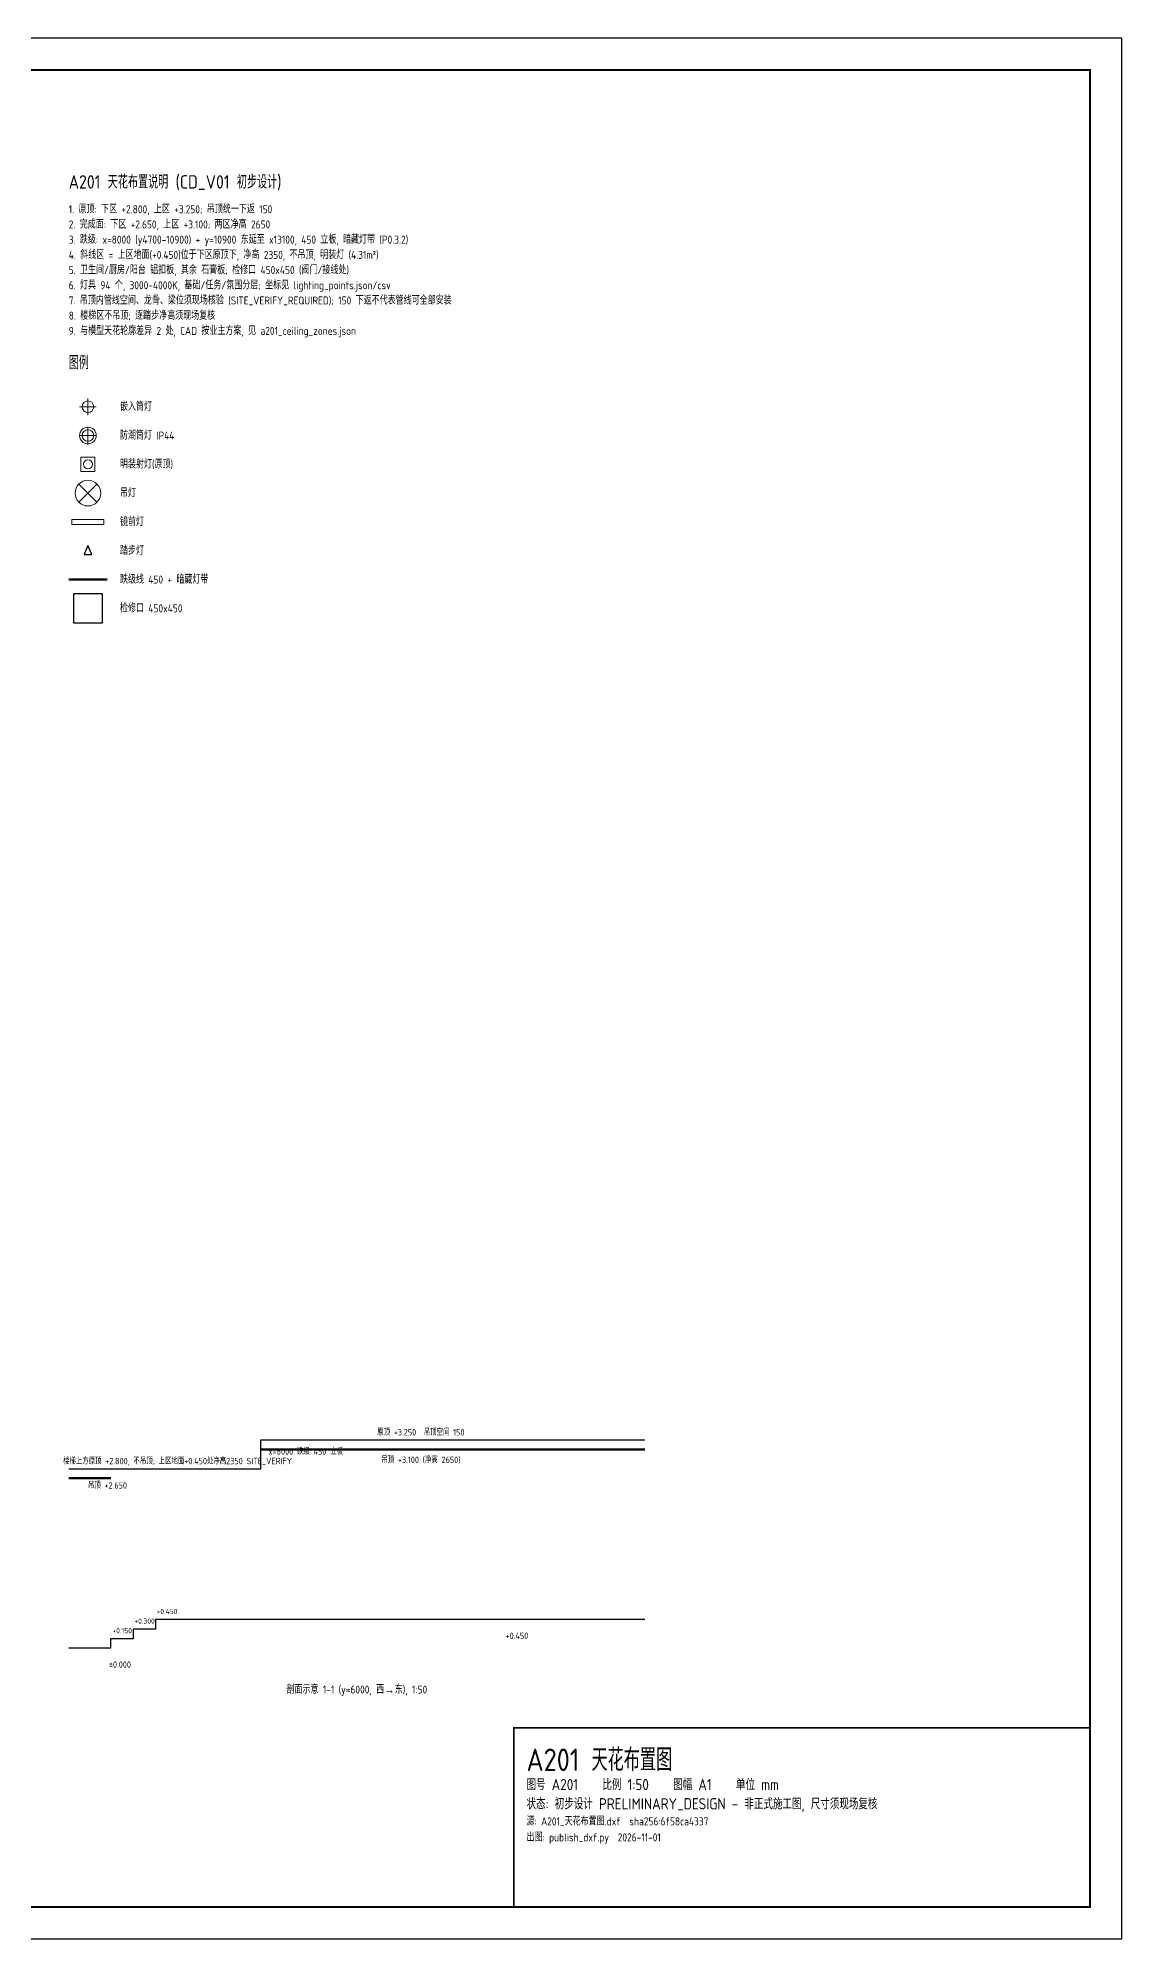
# Model space of a CAD drawing. Header units: millimetres. Extents: x -8200 to 33850, y -13747 to 15953.
# Drawn here: x 16920 to 33850, y -13747 to 15953 of the extents above; entities that cross this region are included whole.
import ezdxf
from ezdxf.enums import TextEntityAlignment as Align

# ---------------------------------------------------------------- set-up
doc = ezdxf.new("R2010")
doc.units = ezdxf.units.MM
for name, color, linetype, lineweight in [('A-CEIL-ACCESS', 5, 'Continuous', 25), ('A-CEIL-SECT', 7, 'Continuous', 25), ('A-CEIL-STEP', 1, 'Continuous', 50), ('A-LITE-ACCENT', 6, 'Continuous', 25), ('A-LITE-BASE', 2, 'Continuous', 18), ('A-LITE-TASK', 30, 'Continuous', 18), ('A-NOTE', 7, 'Continuous', 18)]:
    doc.layers.add(name, color=color, linetype=linetype, lineweight=lineweight)
doc.layers.add('A-FRAME', color=7, linetype='Continuous')
doc.styles.get("Standard").update_dxf_attribs({"font": 'gbenor.shx', "bigfont": 'gbcbig.shx'})

msp = doc.modelspace()

# ---------------------------------------------------------------- linework, layer by layer
at = {"layer": 'A-CEIL-ACCESS'}
msp.add_lwpolyline([(17475, 6817.5), (17925, 6817.5), (17925, 7267.5), (17475, 7267.5)], close=True, dxfattribs=at)
at = {"layer": 'A-CEIL-SECT'}
for p, q in [((20400, -5950), (26400, -5950)), ((20400, -6400), (20400, -5950)), ((17400, -6400), (20400, -6400)), ((19110, -8750), (26400, -8750)), ((17400, -9200), (18060, -9200))]:
    msp.add_line(p, q, dxfattribs=at)
for points in [[(18410, -9050), (18410, -8900), (18760, -8900)], [(18760, -8900), (18760, -8750), (19110, -8750)], [(18060, -9200), (18060, -9050), (18410, -9050)]]:
    msp.add_lwpolyline(points, dxfattribs=at)
at = {"layer": 'A-CEIL-STEP'}
for p, q in [((17400, 7492.5), (18000, 7492.5)), ((20400, -6100), (26400, -6100)), ((17400, -6550), (18060, -6550))]:
    msp.add_line(p, q, dxfattribs=at)
at = {"layer": 'A-FRAME'}
msp.add_lwpolyline([(-8200, -13747), (33850, -13747), (33850, 15953), (-8200, 15953)], close=True, dxfattribs=at)
for points, const_width in [([(-6950, -13247), (33350, -13247), (33350, 15453), (-6950, 15453)], 35), ([(24350, -13247), (33350, -13247), (33350, -10447), (24350, -10447)], 25)]:
    msp.add_lwpolyline(points, close=True, dxfattribs=dict(at, const_width=const_width))
at = {"layer": 'A-LITE-ACCENT'}
msp.add_lwpolyline([(17640, 7882.5), (17760, 7882.5), (17700, 8022.5)], close=True, dxfattribs=at)
at = {"layer": 'A-LITE-BASE'}
for p, q in [((17570, 10192.5), (17830, 10192.5)), ((17700, 10062.5), (17700, 10322.5)), ((17700, 9612.5), (17700, 9872.5)), ((17570, 9742.5), (17830, 9742.5))]:
    msp.add_line(p, q, dxfattribs=at)
msp.add_lwpolyline([(17590, 9182.5), (17810, 9182.5), (17810, 9402.5), (17590, 9402.5)], close=True, dxfattribs=at)
for centre, radius in [((17700, 10192.5), 90), ((17700, 9742.5), 130), ((17700, 9742.5), 90), ((17700, 9292.5), 70)]:
    msp.add_circle(centre, radius, dxfattribs=at)
at = {"layer": 'A-LITE-TASK'}
for p, q in [((17560, 8702.5), (17840, 8982.5)), ((17560, 8982.5), (17840, 8702.5))]:
    msp.add_line(p, q, dxfattribs=at)
msp.add_lwpolyline([(17450, 8352.5), (17950, 8352.5), (17950, 8432.5), (17450, 8432.5)], close=True, dxfattribs=at)
msp.add_circle((17700, 8842.5), 200, dxfattribs=at)

# ---------------------------------------------------------------- texts
at = {"layer": 'A-CEIL-SECT'}
for s, height, p in [('原顶 +3.250  吊顶空间 150', 100, (22900, -5830)), ('楼梯上方原顶 +2.800, 不吊顶; 上区地面+0.450处净高2350 SITE_VERIFY', 100, (19100, -6280)), ('吊顶 +3.100 (净高 2650)', 100, (22900, -6260)), ('+0.450', 80, (18935, -8630)), ('+0.150', 80, (18235, -8930)), ('+0.300', 80, (18585, -8780)), ('+0.450', 100, (24400, -9010)), ('±0.000', 100, (18200, -9460)), ('剖面示意 1-1 (y≈6000, 西→东), 1:50', 125, (21900, -9850))]:
    msp.add_text(s, height=height, dxfattribs=at).set_placement(p, align=Align.MIDDLE_CENTER)
for s, p in [('x=8000 跌级 450 立板', (20520, -6180)), ('吊顶 +2.650', (17700, -6710))]:
    msp.add_text(s, height=100, dxfattribs=at).set_placement(p)
at = {"layer": 'A-FRAME'}
for s, height, p in [('A201 天花布置图', 350, (24550, -11122)), ('图号 A201    比例 1:50    图幅 A1    单位 mm', 175, (24550, -11422)), ('状态: 初步设计 PRELIMINARY_DESIGN - 非正式施工图, 尺寸须现场复核', 175, (24550, -11722)), ('源: A201_天花布置图.dxf  sha256:6f58ca4337', 125, (24550, -11972)), ('出图: publish_dxf.py  2026-11-01', 125, (24550, -12222))]:
    msp.add_text(s, height=height, dxfattribs=at).set_placement(p)
at = {"layer": 'A-NOTE'}
for s, height, p in [('A201 天花布置说明 (CD_V01 初步设计)', 210, (17400, 13600)), ('1. 原顶: 下区 +2.800, 上区 +3.250; 吊顶统一下返 150', 125, (17400, 13215)), ('2. 完成面: 下区 +2.650, 上区 +3.100; 两区净高 2650', 125, (17400, 12977.5)), ('3. 跌级: x=8000 (y4700-10900) + y=10900 东延至 x13100, 450 立板, 暗藏灯带 (P0.3.2)', 125, (17400, 12740)), ('4. 斜线区 = 上区地面(+0.450)位于下区原顶下, 净高 2350, 不吊顶, 明装灯 (4.31m²)', 125, (17400, 12502.5)), ('5. 卫生间/厨房/阳台 铝扣板, 其余 石膏板; 检修口 450x450 (阀门/接线处)', 125, (17400, 12265)), ('7. 吊顶内管线空间、龙骨、梁位须现场核验 (SITE_VERIFY_REQUIRED); 150 下返不代表管线可全部安装', 125, (17400, 11790)), ('6. 灯具 94 个, 3000-4000K, 基础/任务/氛围分层; 坐标见 lighting_points.json/csv', 125, (17400, 12027.5)), ('8. 楼梯区不吊顶; 逐踏步净高须现场复核', 125, (17400, 11552.5)), ('9. 与模型天花轮廓差异 2 处, CAD 按业主方案, 见 a201_ceiling_zones.json', 125, (17400, 11315)), ('图例', 210, (17400, 10777.5))]:
    msp.add_text(s, height=height, dxfattribs=at).set_placement(p)
for s, p in [('嵌入筒灯', (18200, 10192.5)), ('防潮筒灯 IP44', (18200, 9742.5)), ('明装射灯(原顶)', (18200, 9292.5)), ('吊灯', (18200, 8842.5)), ('镜前灯', (18200, 8392.5)), ('踏步灯', (18200, 7942.5)), ('跌级线 450 + 暗藏灯带', (18200, 7492.5)), ('检修口 450x450', (18200, 7042.5))]:
    msp.add_text(s, height=125, dxfattribs=at).set_placement(p, align=Align.MIDDLE_LEFT)

doc.saveas('drawing.dxf')
